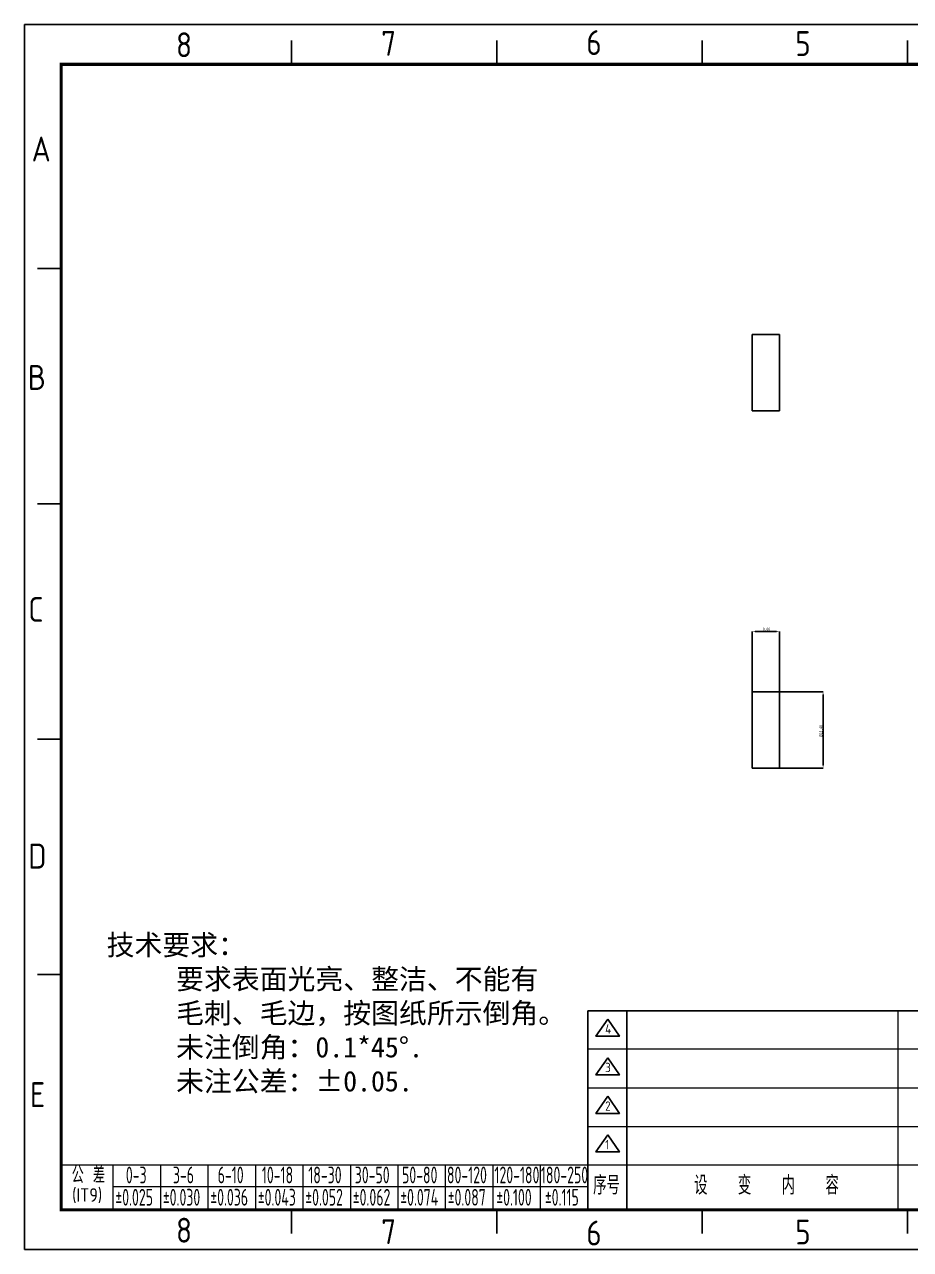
# Model space of a CAD drawing. Header units: millimetres. Extents: x 1580 to 3807, y -141 to 840.
# Drawn here: x 2413.9 to 2708.5, y -141.1 to 266.2 of the extents above; entities that cross this region are included whole.
import ezdxf

# ---------------------------------------------------------------- set-up
doc = ezdxf.new("R2010")
doc.units = ezdxf.units.MM
doc.header["$PDSIZE"] = -1
doc.layers.add('others', color=7, linetype='Continuous')
doc.layers.add('Text', color=3, linetype='Continuous', lineweight=20)
doc.styles.add('slb', font='gbenor.shx', dxfattribs={"bigfont": 'gbcbig.shx'})
doc.styles.add('SLDTEXTSTYLE0', font='TXT', dxfattribs={"width": 0.75})
doc.dimstyles.new('SLDDIMSTYLE0', dxfattribs={"dimtxt": 1, "dimasz": 1, "dimexe": 0, "dimexo": 0.0625, "dimgap": 0.25, "dimtad": 1, "dimrnd": 1e-09, "dimzin": 4, "dimdsep": 46, "dimtxsty": 'SLDTEXTSTYLE0', "dimsah": 1, "dimcen": 0.09, "dimadec": 0, "dimazin": 1, "dimtfac": 1, "dimtofl": 0, "dimtmove": 0, "dimatfit": 3, "dimfxl": 1, "dimfrac": 2, "dimtolj": 1, "dimtzin": 12, "dimarcsym": 0})

# ---------------------------------------------------------------- blocks, each defined once
blk = doc.blocks.new('*D55')
at = {"color": 0, "linetype": 'Continuous', "lineweight": -2, "transparency": 16777216}
for p, q in [((2655.88, 44.47), (2655.88, 64.47)), ((2663.88, 64.47), (2656.88, 64.47)), ((2664.88, 44.47), (2664.88, 64.47))]:
    blk.add_line(p, q, dxfattribs=at)
at = {"color": 0, "linetype": 'Continuous', "transparency": 16777216}
for points in [[(2656.88, 64.63), (2656.88, 64.3), (2655.88, 64.47)], [(2663.88, 64.63), (2663.88, 64.3), (2664.88, 64.47)]]:
    blk.add_solid(points, dxfattribs=at)
at = {"layer": 'Defpoints', "color": 0, "linetype": 'Continuous', "transparency": 16777216}
for p in [(2655.88, 64.47), (2655.88, 44.41), (2664.88, 44.41)]:
    blk.add_point(p, dxfattribs=at)
at = {"color": 0, "linetype": 'Continuous', "lineweight": 18, "transparency": 16777216, "insert": (2660.6, 65.72), "char_height": 1, "attachment_point": 2, "style": 'SLDTEXTSTYLE0'}
blk.add_mtext('\\A1;9.00', dxfattribs=at)
blk = doc.blocks.new('*D56')
at = {"color": 0, "linetype": 'Continuous', "lineweight": -2, "transparency": 16777216}
for p, q in [((2664.95, 44.41), (2679.43, 44.41)), ((2679.43, 43.41), (2679.43, 20.01)), ((2664.95, 19.01), (2679.43, 19.01))]:
    blk.add_line(p, q, dxfattribs=at)
at = {"color": 0, "linetype": 'Continuous', "transparency": 16777216}
for points in [[(2679.26, 43.41), (2679.59, 43.41), (2679.43, 44.41)], [(2679.26, 20.01), (2679.59, 20.01), (2679.43, 19.01)]]:
    blk.add_solid(points, dxfattribs=at)
at = {"layer": 'Defpoints', "color": 0, "linetype": 'Continuous', "transparency": 16777216}
for p in [(2664.88, 44.41), (2664.88, 19.01), (2679.43, 19.01)]:
    blk.add_point(p, dxfattribs=at)
at = {"color": 0, "linetype": 'Continuous', "lineweight": 18, "transparency": 16777216, "insert": (2678.18, 31.31), "char_height": 1, "attachment_point": 2, "rotation": 90, "style": 'SLDTEXTSTYLE0'}
blk.add_mtext('\\A1;%%c25.40', dxfattribs=at)

msp = doc.modelspace()

# ---------------------------------------------------------------- linework, layer by layer
at = {"color": 7, "linetype": 'Continuous', "lineweight": 25}
for p, q in [((2664.883, 163.208), (2655.883, 163.208)), ((2655.883, 137.956), (2655.883, 163.208)), ((2664.883, 137.956), (2664.883, 163.208)), ((2655.883, 137.808), (2655.883, 137.956)), ((2655.883, 137.808), (2664.883, 137.808)), ((2664.883, 137.808), (2664.883, 137.956)), ((2664.883, 44.408), (2655.883, 44.408)), ((2655.883, 33.645), (2655.883, 44.408)), ((2664.883, 33.645), (2664.883, 44.408)), ((2655.883, 19.008), (2655.883, 33.645)), ((2664.883, 19.008), (2664.883, 33.645)), ((2655.883, 19.008), (2664.883, 19.008))]:
    msp.add_line(p, q, dxfattribs=at)
at = {"color": 0}
for points in [[(2502.64, 260.956), (2502.64, 253.028)], [(2570.92, 260.956), (2570.92, 253.028)], [(2639.2, 260.956), (2639.2, 253.028)], [(2707.48, 260.956), (2707.48, 253.028)], [(2418.162, 185.123), (2426.09, 185.123)], [(2418.162, 106.879), (2426.09, 106.879)], [(2418.162, 28.636), (2426.09, 28.636)], [(2418.162, -49.607), (2426.09, -49.607)], [(2502.64, -135.778), (2502.64, -127.85)], [(2570.92, -135.778), (2570.92, -127.85)], [(2639.2, -135.778), (2639.2, -127.85)], [(2707.48, -135.778), (2707.48, -127.85)]]:
    msp.add_lwpolyline(points, dxfattribs=at)
at = {"layer": 'Defpoints', "color": 0}
for p, q in [((2413.892, 266.241), (2413.89, -141.063)), ((3001.069, 266.241), (2413.892, 266.244)), ((2413.89, -141.063), (3001.067, -141.063))]:
    msp.add_line(p, q, dxfattribs=at)
at = {"layer": 'others', "color": 0}
for p, q in [((2601.165, -127.85), (2601.165, -61.689)), ((2601.165, -61.689), (2988.87, -61.689)), ((2614.114, -127.85), (2614.114, -61.689))]:
    msp.add_line(p, q, dxfattribs=at)
at = {"layer": 'others', "color": 0, "const_width": 1.057}
msp.add_lwpolyline([(2988.87, -127.85), (2426.09, -127.85), (2426.09, 253.028), (2988.87, 253.028)], close=True, dxfattribs=at)
at = {"layer": 'others', "color": 0}
for points in [[(2607.857, -64.477), (2603.862, -70.172), (2611.708, -70.172)], [(2607.857, -77.296), (2603.862, -82.991), (2611.708, -82.991)], [(2607.857, -90.114), (2603.862, -95.809), (2611.708, -95.809)], [(2607.857, -102.933), (2603.862, -108.628), (2611.708, -108.628)]]:
    msp.add_lwpolyline(points, close=True, dxfattribs=at)
at = {"layer": 'Text', "color": 0}
for p, q in [((2704.254, -61.689), (2704.254, -127.85)), ((2988.87, -74.508), (2601.165, -74.508)), ((2601.165, -87.326), (2988.87, -87.326)), ((2601.165, -100.145), (2988.87, -100.145)), ((2426.09, -112.964), (2831.772, -112.964)), ((2443.292, -112.964), (2443.292, -127.85)), ((2459.08, -112.964), (2459.08, -127.85)), ((2474.867, -112.964), (2474.867, -127.85)), ((2490.654, -112.964), (2490.654, -127.85)), ((2506.442, -112.964), (2506.442, -127.85)), ((2522.229, -112.964), (2522.229, -127.85)), ((2538.016, -112.964), (2538.016, -127.85)), ((2553.803, -112.964), (2553.803, -127.85)), ((2569.591, -112.964), (2569.591, -127.85)), ((2585.378, -112.964), (2585.378, -127.85)), ((2443.292, -120.169), (2601.165, -120.169))]:
    msp.add_line(p, q, dxfattribs=at)

# ---------------------------------------------------------------- texts
at = {"color": 0, "style": 'slb'}
for s, p in [('8', (2464.274, 255.369)), ('7', (2532.484, 255.837)), ('6', (2600.694, 256.098)), ('5', (2670.157, 255.77)), ('A', (2416.27, 220.698)), ('B', (2415.018, 144.76)), ('C', (2415.141, 67.619)), ('D', (2415.141, -14.405)), ('E', (2415.713, -93.713)), ('8', (2464.274, -138.786)), ('7', (2532.484, -139.254)), ('6', (2600.694, -139.722)), ('5', (2670.157, -139.394))]:
    msp.add_text(s, height=8.27, dxfattribs=at).set_placement(p)
at = {"color": 0, "style": 'slb', "width": 0.7}
msp.add_text('%%P0.087', height=5.5824, dxfattribs=at).set_placement((2554.613, -126.486))
at = {"color": 0, "insert": (2436.572, -36.417), "char_height": 6.79166, "width": 209.99996, "attachment_point": 1}
msp.add_mtext('{\\fKaiTi_GB2312|b0|i0|c134|p49; 技术要求：   \\P      要求表面光亮、整洁、不能有\\P      毛刺、毛边，按图纸所示倒角。\\P      未注倒角：0.1*45%%D.\\P      未注公差：%%P0.05.}', dxfattribs=at)
at = {"layer": 'others', "color": 0, "style": 'slb'}
for s, p in [('4', (2606.969, -69.278)), ('3', (2606.969, -82.097)), ('2', (2606.969, -94.916)), ('1', (2606.969, -107.735))]:
    msp.add_text(s, height=3.101, dxfattribs=at).set_placement(p)
at = {"layer": 'Text', "color": 0, "style": 'slb'}
for s, height, p in [('公 差', 5.5824, (2429.582, -119.073)), ('序号', 6.2026, (2602.964, -122.789)), ('设   变   内   容', 6.20261, (2636.518, -122.789)), ('(IT9)', 4.5217, (2429.727, -125.209))]:
    msp.add_text(s, height=height, dxfattribs=at).set_placement(p)
at = {"layer": 'Text', "color": 0, "style": 'slb', "width": 0.7}
for s, p in [('0-3', (2447.589, -119.073)), ('3-6', (2463.238, -119.073)), ('6-10', (2478.13, -119.073)), ('10-18', (2492.815, -119.073)), ('18-30', (2508.258, -119.073)), ('30-50', (2523.701, -119.073)), ('50-80', (2539.42, -119.073)), ('80-120', (2554.357, -119.073)), ('120-180', (2570.144, -119.073)), ('180-250', (2585.594, -119.073)), ('%%P0.025', (2444.102, -126.486)), ('%%P0.030', (2459.889, -126.486)), ('%%P0.036', (2475.676, -126.486)), ('%%P0.043', (2491.463, -126.486)), ('%%P0.052', (2507.251, -126.486)), ('%%P0.062', (2523.038, -126.486)), ('%%P0.074', (2538.825, -126.486)), ('%%P0.100', (2570.763, -126.486)), ('%%P0.115', (2586.913, -126.486))]:
    msp.add_text(s, height=5.5824, dxfattribs=at).set_placement(p)

# ---------------------------------------------------------------- dimensions: what is measured, and where the dimension line sits
at = {"color": 7, "linetype": 'Continuous', "lineweight": 18}
dim = msp.add_linear_dim(base=(2655.883, 64.466), p1=(2664.883, 44.408), p2=(2655.883, 44.408), dimstyle='SLDDIMSTYLE0', dxfattribs=at)
dim.commit()
dim.dimension.update_dxf_attribs({"geometry": '*D55', "text_midpoint": (2660.598, 64.466), "dimtype": 160})
dim = msp.add_linear_dim(base=(2679.426, 19.008), p1=(2664.883, 44.408), p2=(2664.883, 19.008), angle=90, text='%%c<>', dimstyle='SLDDIMSTYLE0', dxfattribs=at)
dim.commit()
dim.dimension.update_dxf_attribs({"geometry": '*D56', "text_midpoint": (2679.426, 31.313), "dimtype": 160})

doc.saveas('drawing.dxf')
